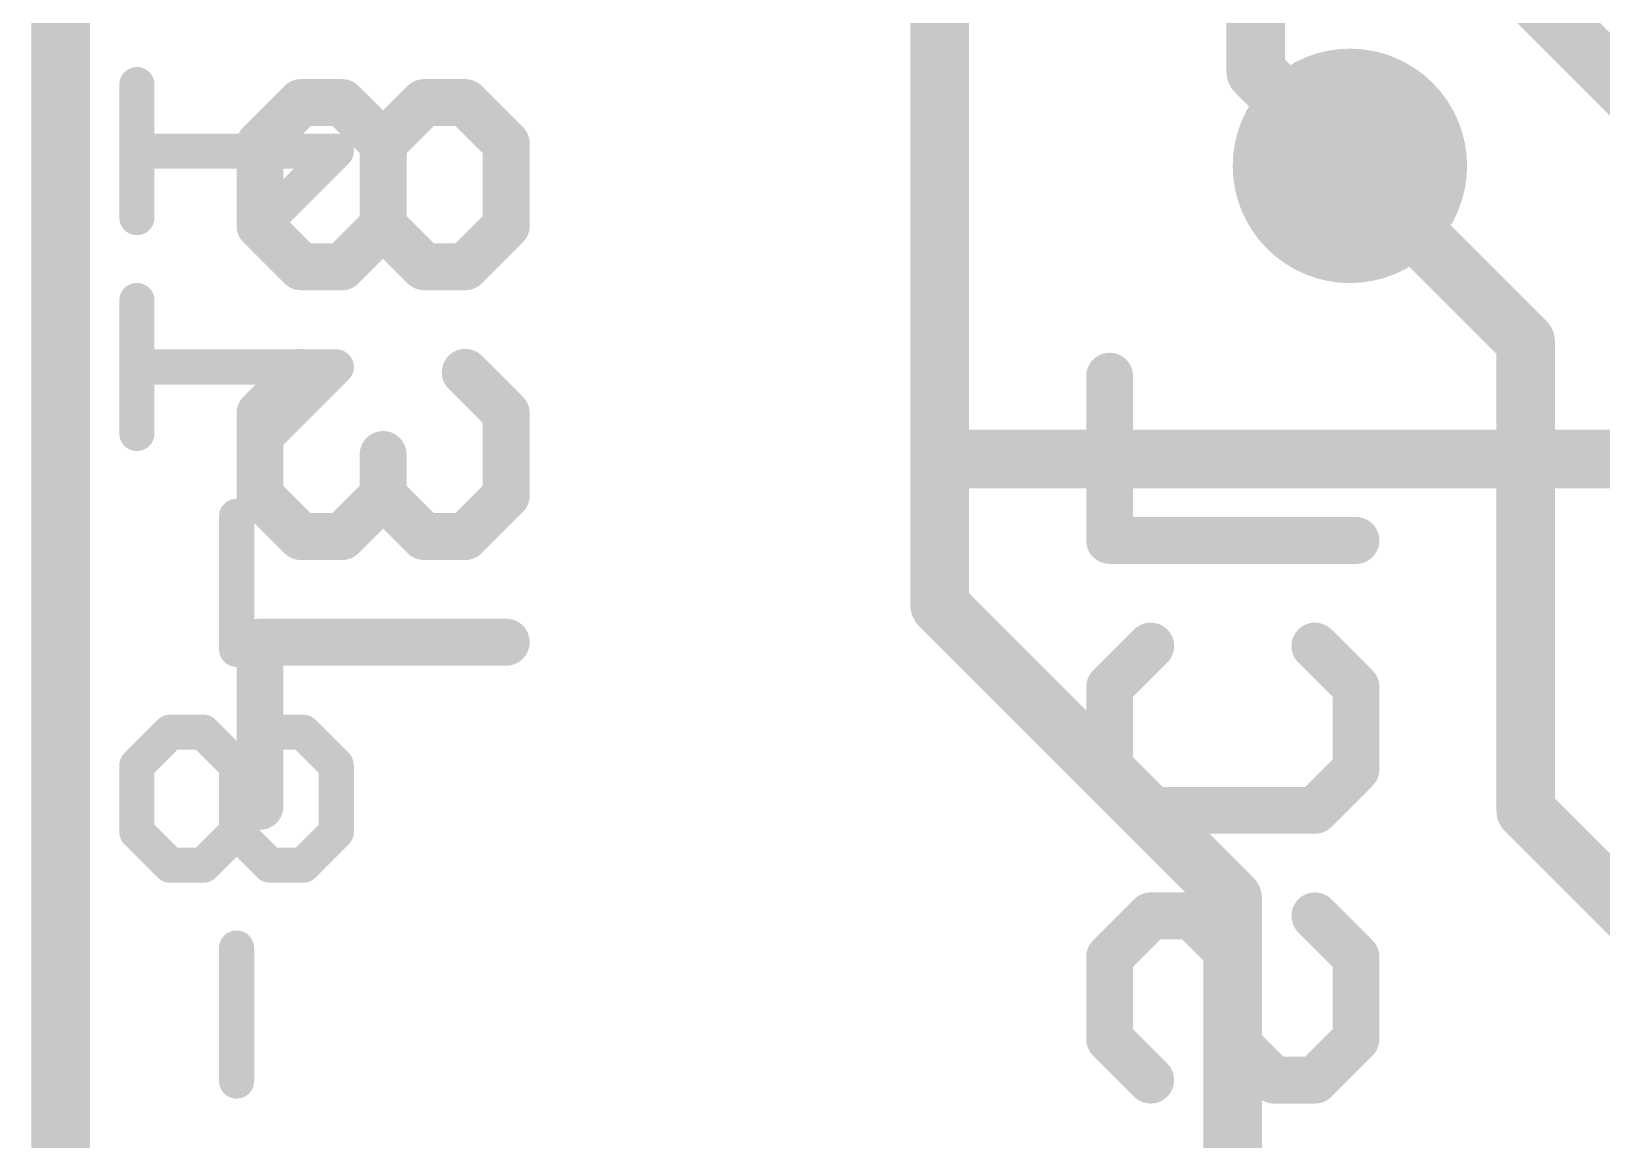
# Model space of a CAD drawing. Extents: x -0.1 to 17.9, y -8.9 to 17.9.
# Drawn here: x -0.13 to 6.68, y 2.76 to 7.57 of the extents above; entities that cross this region are included whole.
import ezdxf

# ---------------------------------------------------------------- set-up
doc = ezdxf.new("R2010")
doc.units = 0
for name, color, linetype in [('1', 12, 'CONTINUOUS'), ('16', 132, 'CONTINUOUS'), ('18', 110, 'CONTINUOUS'), ('20', 53, 'CONTINUOUS'), ('21', 41, 'CONTINUOUS'), ('22', 40, 'CONTINUOUS')]:
    doc.layers.add(name, color=color, linetype=linetype)

# ---------------------------------------------------------------- blocks, each defined once
blk = doc.blocks.new('ROUNDV')
at = {"const_width": 0.5}
blk.add_lwpolyline([(0, -0.25, 1), (0, 0.25, 1), (0, -0.25)], format="xyb", dxfattribs=at)

msp = doc.modelspace()

# ---------------------------------------------------------------- linework, layer by layer
at = {"layer": '1', "const_width": 0.254}
for points in [[(0, 0), (0, 17.78)], [(3.81, 5.715), (3.81, 8.24)], [(5.18, 7.393), (5.18, 8.14)], [(5.588, 6.985), (5.18, 7.393)], [(3.81, 5.08), (3.81, 5.715)], [(3.81, 5.715), (6.985, 5.715)], [(5.08, 3.81), (3.81, 5.08)], [(5.08, 1.27), (5.08, 3.81)]]:
    msp.add_lwpolyline(points, dxfattribs=at)
at = {"layer": '1', "const_width": 0.127}
for points in [[(5.2249, 7.4379, 1), (5.1351, 7.3481)], [(5.1165, 7.393, 1), (5.2435, 7.393)], [(5.5431, 6.9401, 1), (5.6329, 7.0299)], [(3.8735, 5.715, 1), (3.7465, 5.715)], [(3.81, 5.7785, 1), (3.81, 5.6515)], [(3.7465, 5.715, 1), (3.8735, 5.715)], [(3.8549, 5.1249, 1), (3.7651, 5.0351)], [(3.7465, 5.08, 1), (3.8735, 5.08)], [(5.1435, 3.81, 1), (5.0165, 3.81)], [(5.0351, 3.7651, 1), (5.1249, 3.8549)]]:
    msp.add_lwpolyline(points, format="xyb", dxfattribs=at)
at = {"layer": '16'}
for points, const_width in [([(0, 0), (0, 17.78)], 0.254), ([(6.985, 7.112), (3.302, 10.795)], 0.254), ([(0.3302, 6.7607), (0.3302, 7.3369)], 0.1524), ([(1.1945, 7.0488), (0.3302, 7.0488)], 0.1524), ([(0.9064, 6.7607), (1.1945, 7.0488)], 0.1524), ([(6.35, 6.223), (5.588, 6.985)], 0.254), ([(0.3302, 5.8252), (0.3302, 6.4014)], 0.1524), ([(6.35, 4.191), (6.35, 6.223)], 0.254), ([(1.1945, 6.1133), (0.3302, 6.1133)], 0.1524), ([(0.9064, 5.8252), (1.1945, 6.1133)], 0.1524), ([(0.7624, 4.8896), (0.7624, 5.4659)], 0.1524), ([(0.4743, 4.5303), (0.3302, 4.3863)], 0.1524), ([(0.6183, 4.5303), (0.4743, 4.5303)], 0.1524), ([(0.7624, 4.3863), (0.6183, 4.5303)], 0.1524), ([(0.9064, 4.5303), (0.7624, 4.3863)], 0.1524), ([(1.0505, 4.5303), (0.9064, 4.5303)], 0.1524), ([(1.1945, 4.3863), (1.0505, 4.5303)], 0.1524), ([(0.3302, 4.3863), (0.3302, 4.0982)], 0.1524), ([(0.7624, 4.0982), (0.7624, 4.3863)], 0.1524), ([(1.1945, 4.0982), (1.1945, 4.3863)], 0.1524), ([(7.62, 2.921), (6.35, 4.191)], 0.254), ([(0.3302, 4.0982), (0.4743, 3.9541)], 0.1524), ([(0.6183, 3.9541), (0.7624, 4.0982)], 0.1524), ([(0.7624, 4.0982), (0.9064, 3.9541)], 0.1524), ([(1.0505, 3.9541), (1.1945, 4.0982)], 0.1524), ([(0.4743, 3.9541), (0.6183, 3.9541)], 0.1524), ([(0.9064, 3.9541), (1.0505, 3.9541)], 0.1524), ([(0.7624, 3.0186), (0.7624, 3.5948)], 0.1524)]:
    msp.add_lwpolyline(points, dxfattribs=dict(at, const_width=const_width))
for points, const_width in [([(0.3683, 7.3369, 1), (0.2921, 7.3369)], 0.0762), ([(0.3302, 7.0869, 1), (0.3302, 7.0107)], 0.0762), ([(1.2215, 7.0218, 1), (1.1676, 7.0757)], 0.0762), ([(1.1945, 7.0107, 1), (1.1945, 7.0869)], 0.0762), ([(5.6329, 7.0299, 1), (5.5431, 6.9401)], 0.127), ([(0.8795, 6.7876, 1), (0.9334, 6.7337)], 0.0762), ([(0.2921, 6.7607, 1), (0.3683, 6.7607)], 0.0762), ([(0.3683, 6.4014, 1), (0.2921, 6.4014)], 0.0762), ([(6.4135, 6.223, 1), (6.2865, 6.223)], 0.127), ([(6.3051, 6.1781, 1), (6.3949, 6.2679)], 0.127), ([(0.3302, 6.1514, 1), (0.3302, 6.0752)], 0.0762), ([(1.2215, 6.0863, 1), (1.1676, 6.1402)], 0.0762), ([(1.1945, 6.0752, 1), (1.1945, 6.1514)], 0.0762), ([(0.2921, 5.8252, 1), (0.3683, 5.8252)], 0.0762), ([(0.8795, 5.8521, 1), (0.9334, 5.7982)], 0.0762), ([(0.8005, 5.4659, 1), (0.7243, 5.4659)], 0.0762), ([(0.7243, 4.8896, 1), (0.8005, 4.8896)], 0.0762), ([(0.4743, 4.5684, 1), (0.4743, 4.4922)], 0.0762), ([(0.5012, 4.5034, 1), (0.4473, 4.5573)], 0.0762), ([(0.6453, 4.5573, 1), (0.5914, 4.5034)], 0.0762), ([(0.6183, 4.4922, 1), (0.6183, 4.5684)], 0.0762), ([(0.9064, 4.5684, 1), (0.9064, 4.4922)], 0.0762), ([(0.9334, 4.5034, 1), (0.8795, 4.5573)], 0.0762), ([(1.0774, 4.5573, 1), (1.0235, 4.5034)], 0.0762), ([(1.0505, 4.4922, 1), (1.0505, 4.5684)], 0.0762), ([(0.3683, 4.3863, 1), (0.2921, 4.3863)], 0.0762), ([(0.3033, 4.4132, 1), (0.3571, 4.3593)], 0.0762), ([(0.7354, 4.4132, 1), (0.7893, 4.3593)], 0.0762), ([(0.8005, 4.3863, 1), (0.7243, 4.3863)], 0.0762), ([(0.7354, 4.3593, 1), (0.7893, 4.4132)], 0.0762), ([(1.2326, 4.3863, 1), (1.1564, 4.3863)], 0.0762), ([(1.1676, 4.3593, 1), (1.2215, 4.4132)], 0.0762), ([(6.3949, 4.2359, 1), (6.3051, 4.1461)], 0.127), ([(6.2865, 4.191, 1), (6.4135, 4.191)], 0.127), ([(0.3571, 4.1251, 1), (0.3033, 4.0712)], 0.0762), ([(0.7893, 4.1251, 1), (0.7354, 4.0712)], 0.0762), ([(0.7893, 4.0712, 1), (0.7354, 4.1251)], 0.0762), ([(1.2215, 4.0712, 1), (1.1676, 4.1251)], 0.0762), ([(0.2921, 4.0982, 1), (0.3683, 4.0982)], 0.0762), ([(0.7243, 4.0982, 1), (0.8005, 4.0982)], 0.0762), ([(1.1564, 4.0982, 1), (1.2326, 4.0982)], 0.0762), ([(0.4743, 3.9922, 1), (0.4743, 3.916)], 0.0762), ([(0.4473, 3.9272, 1), (0.5012, 3.9811)], 0.0762), ([(0.5914, 3.9811, 1), (0.6453, 3.9272)], 0.0762), ([(0.6183, 3.916, 1), (0.6183, 3.9922)], 0.0762), ([(0.9064, 3.9922, 1), (0.9064, 3.916)], 0.0762), ([(0.8795, 3.9272, 1), (0.9334, 3.9811)], 0.0762), ([(1.0235, 3.9811, 1), (1.0774, 3.9272)], 0.0762), ([(1.0505, 3.916, 1), (1.0505, 3.9922)], 0.0762), ([(0.8005, 3.5948, 1), (0.7243, 3.5948)], 0.0762), ([(0.7243, 3.0186, 1), (0.8005, 3.0186)], 0.0762)]:
    msp.add_lwpolyline(points, format="xyb", dxfattribs=dict(at, const_width=const_width))
at = {"layer": '20', "const_width": 0.254}
msp.add_lwpolyline([(0, 17.78), (0, 0)], dxfattribs=at)
at = {"layer": '21', "const_width": 0.2032}
for points in [[(0.8636, 7.0815), (1.0415, 7.2594)], [(1.0415, 7.2594), (1.2195, 7.2594)], [(1.2195, 7.2594), (1.3975, 7.0815)], [(1.3975, 7.0815), (1.5754, 7.2594)], [(1.5754, 7.2594), (1.7534, 7.2594)], [(1.7534, 7.2594), (1.9313, 7.0815)], [(0.8636, 6.7256), (0.8636, 7.0815)], [(1.3975, 7.0815), (1.3975, 6.7256)], [(1.9313, 7.0815), (1.9313, 6.7256)], [(1.0415, 6.5476), (0.8636, 6.7256)], [(1.3975, 6.7256), (1.2195, 6.5476)], [(1.5754, 6.5476), (1.3975, 6.7256)], [(1.9313, 6.7256), (1.7534, 6.5476)], [(1.2195, 6.5476), (1.0415, 6.5476)], [(1.7534, 6.5476), (1.5754, 6.5476)], [(0.8636, 5.9121), (1.0415, 6.09)], [(1.7534, 6.09), (1.9313, 5.9121)], [(0.8636, 5.5562), (0.8636, 5.9121)], [(1.9313, 5.9121), (1.9313, 5.5562)], [(1.3975, 5.5562), (1.3975, 5.7341)], [(1.0415, 5.3782), (0.8636, 5.5562)], [(1.3975, 5.5562), (1.2195, 5.3782)], [(1.5754, 5.3782), (1.3975, 5.5562)], [(1.9313, 5.5562), (1.7534, 5.3782)], [(1.2195, 5.3782), (1.0415, 5.3782)], [(1.7534, 5.3782), (1.5754, 5.3782)], [(1.9313, 4.9206), (0.8636, 4.9206)], [(0.8636, 4.9206), (0.8636, 4.2088)]]:
    msp.add_lwpolyline(points, dxfattribs=at)
at = {"layer": '21', "const_width": 0.1016}
for points in [[(1.0415, 7.3102, 1), (1.0415, 7.2086)], [(1.0775, 7.2235, 1), (1.0056, 7.2953)], [(1.2554, 7.2953, 1), (1.1836, 7.2235)], [(1.2195, 7.2086, 1), (1.2195, 7.3102)], [(1.5754, 7.3102, 1), (1.5754, 7.2086)], [(1.6113, 7.2235, 1), (1.5395, 7.2953)], [(1.7893, 7.2953, 1), (1.7174, 7.2235)], [(1.7534, 7.2086, 1), (1.7534, 7.3102)], [(0.9144, 7.0815, 1), (0.8128, 7.0815)], [(0.8277, 7.1174, 1), (0.8995, 7.0455)], [(1.3615, 7.1174, 1), (1.4334, 7.0455)], [(1.4483, 7.0815, 1), (1.3467, 7.0815)], [(1.3615, 7.0455, 1), (1.4334, 7.1174)], [(1.9821, 7.0815, 1), (1.8805, 7.0815)], [(1.8954, 7.0455, 1), (1.9672, 7.1174)], [(0.8995, 6.7615, 1), (0.8277, 6.6896)], [(1.4334, 6.7615, 1), (1.3615, 6.6896)], [(1.4334, 6.6896, 1), (1.3615, 6.7615)], [(1.9672, 6.6896, 1), (1.8954, 6.7615)], [(0.8128, 6.7256, 1), (0.9144, 6.7256)], [(1.3467, 6.7256, 1), (1.4483, 6.7256)], [(1.8805, 6.7256, 1), (1.9821, 6.7256)], [(1.0415, 6.5984, 1), (1.0415, 6.4968)], [(1.0056, 6.5117, 1), (1.0775, 6.5835)], [(1.1836, 6.5835, 1), (1.2554, 6.5117)], [(1.2195, 6.4968, 1), (1.2195, 6.5984)], [(1.5754, 6.5984, 1), (1.5754, 6.4968)], [(1.5395, 6.5117, 1), (1.6113, 6.5835)], [(1.7174, 6.5835, 1), (1.7893, 6.5117)], [(1.7534, 6.4968, 1), (1.7534, 6.5984)], [(1.0775, 6.0541, 1), (1.0056, 6.1259)], [(1.7893, 6.1259, 1), (1.7174, 6.0541)], [(0.9144, 5.9121, 1), (0.8128, 5.9121)], [(0.8277, 5.948, 1), (0.8995, 5.8761)], [(1.9821, 5.9121, 1), (1.8805, 5.9121)], [(1.8954, 5.8761, 1), (1.9672, 5.948)], [(1.4483, 5.7341, 1), (1.3467, 5.7341)], [(0.8995, 5.5921, 1), (0.8277, 5.5202)], [(1.4334, 5.5921, 1), (1.3615, 5.5202)], [(1.4334, 5.5202, 1), (1.3615, 5.5921)], [(1.9672, 5.5202, 1), (1.8954, 5.5921)], [(0.8128, 5.5562, 1), (0.9144, 5.5562)], [(1.3467, 5.5562, 1), (1.4483, 5.5562)], [(1.8805, 5.5562, 1), (1.9821, 5.5562)], [(1.0415, 5.429, 1), (1.0415, 5.3274)], [(1.0056, 5.3423, 1), (1.0775, 5.4141)], [(1.1836, 5.4141, 1), (1.2554, 5.3423)], [(1.2195, 5.3274, 1), (1.2195, 5.429)], [(1.5754, 5.429, 1), (1.5754, 5.3274)], [(1.5395, 5.3423, 1), (1.6113, 5.4141)], [(1.7174, 5.4141, 1), (1.7893, 5.3423)], [(1.7534, 5.3274, 1), (1.7534, 5.429)], [(0.8636, 4.9714, 1), (0.8636, 4.8698)], [(0.9144, 4.9206, 1), (0.8128, 4.9206)], [(1.9313, 4.8698, 1), (1.9313, 4.9714)], [(0.8128, 4.2088, 1), (0.9144, 4.2088)]]:
    msp.add_lwpolyline(points, format="xyb", dxfattribs=at)
at = {"layer": '22', "const_width": 0.2032}
for points in [[(4.5466, 5.3614), (4.5466, 6.0732)], [(5.6143, 5.3614), (4.5466, 5.3614)], [(4.5466, 4.7259), (4.7245, 4.9038)], [(5.4364, 4.9038), (5.6143, 4.7259)], [(4.5466, 4.3699), (4.5466, 4.7259)], [(5.6143, 4.7259), (5.6143, 4.3699)], [(4.7245, 4.192), (4.5466, 4.3699)], [(5.6143, 4.3699), (5.4364, 4.192)], [(5.4364, 4.192), (4.7245, 4.192)], [(4.7245, 3.7344), (4.5466, 3.5565)], [(4.9025, 3.7344), (4.7245, 3.7344)], [(5.0805, 3.5565), (4.9025, 3.7344)], [(5.4364, 3.7344), (5.6143, 3.5565)], [(4.5466, 3.5565), (4.5466, 3.2006)], [(5.0805, 3.2006), (5.0805, 3.5565)], [(5.6143, 3.5565), (5.6143, 3.2006)], [(4.5466, 3.2006), (4.7245, 3.0226)], [(5.2584, 3.0226), (5.0805, 3.2006)], [(5.6143, 3.2006), (5.4364, 3.0226)], [(5.4364, 3.0226), (5.2584, 3.0226)]]:
    msp.add_lwpolyline(points, dxfattribs=at)
at = {"layer": '22', "const_width": 0.1016}
for points in [[(4.5974, 6.0732, 1), (4.4958, 6.0732)], [(4.5466, 5.4122, 1), (4.5466, 5.3106)], [(5.6143, 5.3106, 1), (5.6143, 5.4122)], [(4.4958, 5.3614, 1), (4.5974, 5.3614)], [(4.7605, 4.8679, 1), (4.6886, 4.9397)], [(5.4723, 4.9397, 1), (5.4004, 4.8679)], [(4.5974, 4.7259, 1), (4.4958, 4.7259)], [(4.5107, 4.7618, 1), (4.5825, 4.6899)], [(5.6651, 4.7259, 1), (5.5635, 4.7259)], [(5.5784, 4.6899, 1), (5.6502, 4.7618)], [(4.5825, 4.4059, 1), (4.5107, 4.334)], [(5.6502, 4.334, 1), (5.5784, 4.4059)], [(4.4958, 4.3699, 1), (4.5974, 4.3699)], [(5.5635, 4.3699, 1), (5.6651, 4.3699)], [(4.7245, 4.2428, 1), (4.7245, 4.1412)], [(5.4364, 4.1412, 1), (5.4364, 4.2428)], [(4.6886, 4.1561, 1), (4.7605, 4.2279)], [(5.4004, 4.2279, 1), (5.4723, 4.1561)], [(4.7245, 3.7852, 1), (4.7245, 3.6836)], [(4.7605, 3.6985, 1), (4.6886, 3.7703)], [(4.9384, 3.7703, 1), (4.8666, 3.6985)], [(4.9025, 3.6836, 1), (4.9025, 3.7852)], [(5.4723, 3.7703, 1), (5.4004, 3.6985)], [(4.5974, 3.5565, 1), (4.4958, 3.5565)], [(4.5107, 3.5924, 1), (4.5825, 3.5205)], [(5.1313, 3.5565, 1), (5.0297, 3.5565)], [(5.0445, 3.5205, 1), (5.1164, 3.5924)], [(5.6651, 3.5565, 1), (5.5635, 3.5565)], [(5.5784, 3.5205, 1), (5.6502, 3.5924)], [(4.5825, 3.2365, 1), (4.5107, 3.1646)], [(5.1164, 3.2365, 1), (5.0445, 3.1646)], [(5.6502, 3.1646, 1), (5.5784, 3.2365)], [(4.4958, 3.2006, 1), (4.5974, 3.2006)], [(5.0297, 3.2006, 1), (5.1313, 3.2006)], [(5.5635, 3.2006, 1), (5.6651, 3.2006)], [(4.6886, 2.9867, 1), (4.7605, 3.0585)], [(5.2584, 3.0734, 1), (5.2584, 2.9718)], [(5.2225, 2.9867, 1), (5.2943, 3.0585)], [(5.4004, 3.0585, 1), (5.4723, 2.9867)], [(5.4364, 2.9718, 1), (5.4364, 3.0734)]]:
    msp.add_lwpolyline(points, format="xyb", dxfattribs=at)

# ---------------------------------------------------------------- block references
at = {"layer": '18', "xscale": 1.016, "yscale": 1.016}
msp.add_blockref('ROUNDV', (5.588, 6.985), dxfattribs=at)
msp.add_blockref('ROUNDV', (5.588, 6.985), dxfattribs=at)

doc.saveas('drawing.dxf')
